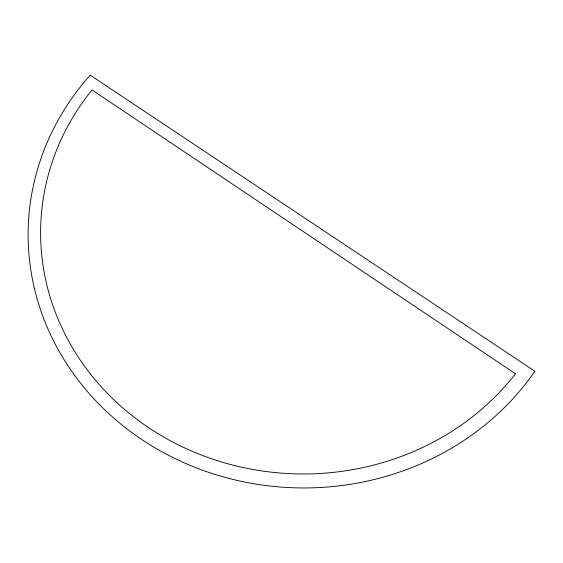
<?xml version="1.0" encoding="UTF-8"?>
<svg xmlns="http://www.w3.org/2000/svg" width="563" height="563" viewBox="0 0 563 563"><rect width="100%" height="100%" fill="white"/><g stroke="black" fill="none" stroke-linecap="round" stroke-linejoin="round"><path stroke-width="0.84" d="M534.85 371.263L90.242 75.153A274.596 252.231 1.3 0 0 142.108 439.731A274.596 252.231 1.3 0 0 534.85 371.263M515.434 373.769L91.987 89.925A261.682 240.288 1.3 0 0 148.512 427.57A261.682 240.288 1.3 0 0 515.434 373.769"/></g></svg>
